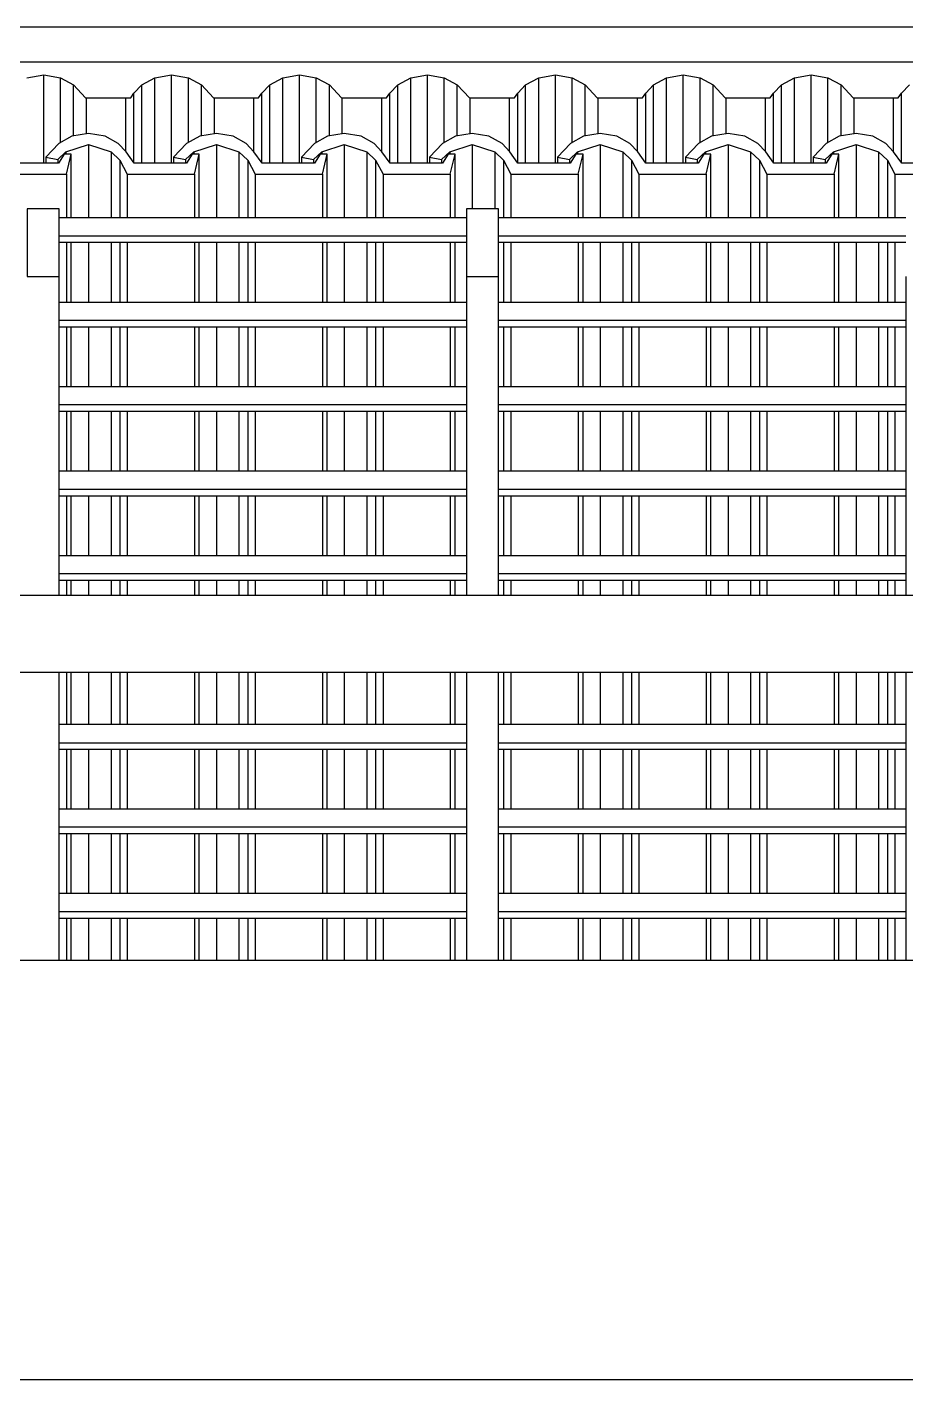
# Model space of a CAD drawing. Header units: metres. Extents: x 49 to 320, y -91 to 27.
# Drawn here: x 214.03 to 215.404, y 23.186 to 25.303 of the extents above; entities that cross this region are included whole.
import ezdxf

# ---------------------------------------------------------------- set-up
doc = ezdxf.new("R2010")
doc.units = ezdxf.units.M
doc.header["$LTSCALE"] = 0.2
for name, color, linetype in [('ARQ-___-___-VST', 9, 'Continuous'), ('ARQ-ALV-BXA', 1, 'Continuous'), ('ARQ-COB', 4, 'Continuous'), ('ARQ-FOR', 2, 'Continuous'), ('ARQ-LAJ', 12, 'Continuous')]:
    doc.layers.add(name, color=color, linetype=linetype)

msp = doc.modelspace()

# ---------------------------------------------------------------- linework, layer by layer
at = {"layer": 'ARQ-___-___-VST'}
for p, q in [((218.8259, 25.3026), (212.6559, 25.3026)), ((218.8259, 25.3026), (212.6559, 25.3026)), ((212.6559, 25.248), (218.8259, 25.248)), ((214.0298, 25.2234), (214.0559, 25.2281)), ((214.0559, 25.0897), (214.0559, 25.2281)), ((214.0559, 25.2281), (214.0821, 25.2234)), ((214.0821, 25.122), (214.0821, 25.2234)), ((214.0821, 25.2234), (214.1025, 25.2123)), ((214.1025, 25.1322), (214.1025, 25.2123)), ((214.1025, 25.2123), (214.1214, 25.192)), ((214.1971, 25.1993), (214.2094, 25.2123)), ((214.2094, 25.2123), (214.2298, 25.2234)), ((214.2094, 25.0897), (214.2094, 25.2123)), ((214.2298, 25.2234), (214.2559, 25.2281)), ((214.2298, 25.0897), (214.2298, 25.2234)), ((214.2559, 25.0897), (214.2559, 25.2281)), ((214.2559, 25.2281), (214.2821, 25.2234)), ((214.2821, 25.122), (214.2821, 25.2234)), ((214.2821, 25.2234), (214.3025, 25.2123)), ((214.3025, 25.1322), (214.3025, 25.2123)), ((214.3025, 25.2123), (214.3214, 25.192)), ((214.3971, 25.1993), (214.4094, 25.2123)), ((214.4094, 25.2123), (214.4298, 25.2234)), ((214.4094, 25.0897), (214.4094, 25.2123)), ((214.4298, 25.2234), (214.4559, 25.2281)), ((214.4298, 25.0897), (214.4298, 25.2234)), ((214.4559, 25.0897), (214.4559, 25.2281)), ((214.4559, 25.2281), (214.4821, 25.2234)), ((214.4821, 25.122), (214.4821, 25.2234)), ((214.4821, 25.2234), (214.5025, 25.2123)), ((214.5025, 25.1322), (214.5025, 25.2123)), ((214.5025, 25.2123), (214.5214, 25.192)), ((214.5971, 25.1993), (214.6094, 25.2123)), ((214.6094, 25.2123), (214.6298, 25.2234)), ((214.6094, 25.0897), (214.6094, 25.2123)), ((214.6298, 25.2234), (214.6559, 25.2281)), ((214.6298, 25.0897), (214.6298, 25.2234)), ((214.6559, 25.0897), (214.6559, 25.2281)), ((214.6559, 25.2281), (214.6821, 25.2234)), ((214.6821, 25.122), (214.6821, 25.2234)), ((214.6821, 25.2234), (214.7025, 25.2123)), ((214.7025, 25.1322), (214.7025, 25.2123)), ((214.7025, 25.2123), (214.7214, 25.192)), ((214.7971, 25.1993), (214.8094, 25.2123)), ((214.8094, 25.2123), (214.8298, 25.2234)), ((214.8094, 25.0897), (214.8094, 25.2123)), ((214.8298, 25.2234), (214.8559, 25.2281)), ((214.8298, 25.0897), (214.8298, 25.2234)), ((214.8559, 25.0897), (214.8559, 25.2281)), ((214.8559, 25.2281), (214.8821, 25.2234)), ((214.8821, 25.122), (214.8821, 25.2234)), ((214.8821, 25.2234), (214.9025, 25.2123)), ((214.9025, 25.1322), (214.9025, 25.2123)), ((214.9025, 25.2123), (214.9214, 25.192)), ((214.9971, 25.1993), (215.0094, 25.2123)), ((215.0094, 25.2123), (215.0298, 25.2234)), ((215.0094, 25.0897), (215.0094, 25.2123)), ((215.0298, 25.2234), (215.0559, 25.2281)), ((215.0298, 25.0897), (215.0298, 25.2234)), ((215.0559, 25.0897), (215.0559, 25.2281)), ((215.0559, 25.2281), (215.0821, 25.2234)), ((215.0821, 25.122), (215.0821, 25.2234)), ((215.0821, 25.2234), (215.1025, 25.2123)), ((215.1025, 25.1322), (215.1025, 25.2123)), ((215.1025, 25.2123), (215.1214, 25.192)), ((215.1971, 25.1993), (215.2094, 25.2123)), ((215.2094, 25.2123), (215.2298, 25.2234)), ((215.2094, 25.0897), (215.2094, 25.2123)), ((215.2298, 25.2234), (215.2559, 25.2281)), ((215.2298, 25.0897), (215.2298, 25.2234)), ((215.2559, 25.0897), (215.2559, 25.2281)), ((215.2559, 25.2281), (215.2821, 25.2234)), ((215.2821, 25.122), (215.2821, 25.2234)), ((215.2821, 25.2234), (215.3025, 25.2123)), ((215.3025, 25.1322), (215.3025, 25.2123)), ((215.3025, 25.2123), (215.3214, 25.192)), ((215.3971, 25.1993), (215.4094, 25.2123)), ((214.1214, 25.192), (214.1919, 25.192)), ((214.1228, 25.1358), (214.1228, 25.192)), ((214.1844, 25.1079), (214.1844, 25.192)), ((214.1919, 25.192), (214.1971, 25.1993)), ((214.1971, 25.0902), (214.1971, 25.1993)), ((214.3214, 25.192), (214.3919, 25.192)), ((214.3228, 25.1358), (214.3228, 25.192)), ((214.3844, 25.1079), (214.3844, 25.192)), ((214.3919, 25.192), (214.3971, 25.1993)), ((214.3971, 25.0902), (214.3971, 25.1993)), ((214.5214, 25.192), (214.5919, 25.192)), ((214.5228, 25.1358), (214.5228, 25.192)), ((214.5844, 25.1079), (214.5844, 25.192)), ((214.5919, 25.192), (214.5971, 25.1993)), ((214.5971, 25.0902), (214.5971, 25.1993)), ((214.7214, 25.192), (214.7919, 25.192)), ((214.7228, 25.1358), (214.7228, 25.192)), ((214.7844, 25.1079), (214.7844, 25.192)), ((214.7919, 25.192), (214.7971, 25.1993)), ((214.7971, 25.0902), (214.7971, 25.1993)), ((214.9214, 25.192), (214.9919, 25.192)), ((214.9228, 25.1358), (214.9228, 25.192)), ((214.9844, 25.1079), (214.9844, 25.192)), ((214.9919, 25.192), (214.9971, 25.1993)), ((214.9971, 25.0902), (214.9971, 25.1993)), ((215.1214, 25.192), (215.1919, 25.192)), ((215.1228, 25.1358), (215.1228, 25.192)), ((215.1844, 25.1079), (215.1844, 25.192)), ((215.1919, 25.192), (215.1971, 25.1993)), ((215.1971, 25.0902), (215.1971, 25.1993)), ((215.3214, 25.192), (215.3919, 25.192)), ((215.3228, 25.1358), (215.3228, 25.192)), ((215.3844, 25.1079), (215.3844, 25.192)), ((215.3919, 25.192), (215.3971, 25.1993)), ((215.3971, 25.0902), (215.3971, 25.1993)), ((214.0907, 25.1075), (214.0907, 25.1035)), ((214.0991, 25.004), (214.0991, 25.1035)), ((214.1259, 25.1189), (214.1259, 25.004)), ((214.1612, 25.1075), (214.1612, 25.004)), ((214.2907, 25.1075), (214.2907, 25.1035)), ((214.2991, 25.004), (214.2991, 25.1035)), ((214.3259, 25.1189), (214.3259, 25.004)), ((214.3612, 25.1075), (214.3612, 25.004)), ((214.4907, 25.1075), (214.4907, 25.1035)), ((214.4991, 25.004), (214.4991, 25.1035)), ((214.5259, 25.1189), (214.5259, 25.004)), ((214.5612, 25.1075), (214.5612, 25.004)), ((214.6907, 25.1075), (214.6907, 25.1035)), ((214.6991, 25.004), (214.6991, 25.1035)), ((214.7259, 25.1189), (214.7259, 25.0182)), ((214.7612, 25.1075), (214.7612, 25.0182)), ((214.8907, 25.1075), (214.8907, 25.1035)), ((214.8991, 25.004), (214.8991, 25.1035)), ((214.9259, 25.1189), (214.9259, 25.004)), ((214.9612, 25.1075), (214.9612, 25.004)), ((215.0907, 25.1075), (215.0907, 25.1035)), ((215.0991, 25.004), (215.0991, 25.1035)), ((215.1259, 25.1189), (215.1259, 25.004)), ((215.1612, 25.1075), (215.1612, 25.004)), ((215.2907, 25.1075), (215.2907, 25.1035)), ((215.2991, 25.004), (215.2991, 25.1035)), ((215.3259, 25.1189), (215.3259, 25.004)), ((215.3612, 25.1075), (215.3612, 25.004)), ((214.0591, 25.0988), (214.0591, 25.0897)), ((214.0778, 25.0955), (214.0778, 25.0897)), ((214.1749, 25.0945), (214.1749, 25.004)), ((214.2591, 25.0988), (214.2591, 25.0897)), ((214.2778, 25.0955), (214.2778, 25.0897)), ((214.3749, 25.0945), (214.3749, 25.004)), ((214.4591, 25.0988), (214.4591, 25.0897)), ((214.4778, 25.0955), (214.4778, 25.0897)), ((214.5749, 25.0945), (214.5749, 25.004)), ((214.6591, 25.0988), (214.6591, 25.0897)), ((214.6778, 25.0955), (214.6778, 25.0897)), ((214.7749, 25.0945), (214.7749, 25.004)), ((214.8591, 25.0988), (214.8591, 25.0897)), ((214.8778, 25.0955), (214.8778, 25.0897)), ((214.9749, 25.0945), (214.9749, 25.004)), ((215.0591, 25.0988), (215.0591, 25.0897)), ((215.0778, 25.0955), (215.0778, 25.0897)), ((215.1749, 25.0945), (215.1749, 25.004)), ((215.2591, 25.0988), (215.2591, 25.0897)), ((215.2778, 25.0955), (215.2778, 25.0897)), ((215.3749, 25.0945), (215.3749, 25.004)), ((214.0916, 25.0722), (214.0916, 25.004)), ((214.1864, 25.0722), (214.1864, 25.004)), ((214.2916, 25.0722), (214.2916, 25.004)), ((214.3864, 25.0722), (214.3864, 25.004)), ((214.4916, 25.0722), (214.4916, 25.004)), ((214.5864, 25.0722), (214.5864, 25.004)), ((214.6916, 25.0722), (214.6916, 25.004)), ((214.7864, 25.0722), (214.7864, 25.004)), ((214.8916, 25.0722), (214.8916, 25.004)), ((214.9864, 25.0722), (214.9864, 25.004)), ((215.0916, 25.0722), (215.0916, 25.004)), ((215.1864, 25.0722), (215.1864, 25.004)), ((215.2916, 25.0722), (215.2916, 25.004)), ((215.3864, 25.0722), (215.3864, 25.004)), ((214.7169, 25.004), (214.0799, 25.004)), ((215.4039, 25.004), (214.7669, 25.004)), ((214.7169, 24.9757), (214.0799, 24.9757)), ((214.0799, 24.9658), (214.7169, 24.9658)), ((214.0916, 24.9658), (214.0916, 24.8719)), ((214.0991, 24.8719), (214.0991, 24.9658)), ((214.1259, 24.9658), (214.1259, 24.8719)), ((214.1612, 24.9658), (214.1612, 24.8719)), ((214.1749, 24.9658), (214.1749, 24.8719)), ((214.1864, 24.9658), (214.1864, 24.8719)), ((214.2916, 24.9658), (214.2916, 24.8719)), ((214.2991, 24.8719), (214.2991, 24.9658)), ((214.3259, 24.9658), (214.3259, 24.8719)), ((214.3612, 24.9658), (214.3612, 24.8719)), ((214.3749, 24.9658), (214.3749, 24.8719)), ((214.3864, 24.9658), (214.3864, 24.8719)), ((214.4916, 24.9658), (214.4916, 24.8719)), ((214.4991, 24.8719), (214.4991, 24.9658)), ((214.5259, 24.9658), (214.5259, 24.8719)), ((214.5612, 24.9658), (214.5612, 24.8719)), ((214.5749, 24.9658), (214.5749, 24.8719)), ((214.5864, 24.9658), (214.5864, 24.8719)), ((214.6916, 24.9658), (214.6916, 24.8719)), ((214.6991, 24.8719), (214.6991, 24.9658)), ((215.4039, 24.9757), (214.7669, 24.9757)), ((214.7669, 24.9658), (215.4039, 24.9658)), ((214.7749, 24.9658), (214.7749, 24.8719)), ((214.7864, 24.9658), (214.7864, 24.8719)), ((214.8916, 24.9658), (214.8916, 24.8719)), ((214.8991, 24.8719), (214.8991, 24.9658)), ((214.9259, 24.9658), (214.9259, 24.8719)), ((214.9612, 24.9658), (214.9612, 24.8719)), ((214.9749, 24.9658), (214.9749, 24.8719)), ((214.9864, 24.9658), (214.9864, 24.8719)), ((215.0916, 24.9658), (215.0916, 24.8719)), ((215.0991, 24.8719), (215.0991, 24.9658)), ((215.1259, 24.9658), (215.1259, 24.8719)), ((215.1612, 24.9658), (215.1612, 24.8719)), ((215.1749, 24.9658), (215.1749, 24.8719)), ((215.1864, 24.9658), (215.1864, 24.8719)), ((215.2916, 24.9658), (215.2916, 24.8719)), ((215.2991, 24.8719), (215.2991, 24.9658)), ((215.3259, 24.9658), (215.3259, 24.8719)), ((215.3612, 24.9658), (215.3612, 24.8719)), ((215.3749, 24.9658), (215.3749, 24.8719)), ((215.3864, 24.9658), (215.3864, 24.8719)), ((214.0799, 24.4133), (214.0799, 24.9123)), ((214.7169, 24.9123), (214.7169, 24.4133)), ((214.7669, 24.4133), (214.7669, 24.9123)), ((215.4039, 24.9123), (215.4039, 24.4133)), ((214.7169, 24.8719), (214.0799, 24.8719)), ((215.4039, 24.8719), (214.7669, 24.8719)), ((214.7169, 24.8436), (214.0799, 24.8436)), ((214.0799, 24.8337), (214.7169, 24.8337)), ((214.0916, 24.8337), (214.0916, 24.7398)), ((214.0991, 24.7398), (214.0991, 24.8337)), ((214.1259, 24.8337), (214.1259, 24.7398)), ((214.1612, 24.8337), (214.1612, 24.7398)), ((214.1749, 24.8337), (214.1749, 24.7398)), ((214.1864, 24.8337), (214.1864, 24.7398)), ((214.2916, 24.8337), (214.2916, 24.7398)), ((214.2991, 24.7398), (214.2991, 24.8337)), ((214.3259, 24.8337), (214.3259, 24.7398)), ((214.3612, 24.8337), (214.3612, 24.7398)), ((214.3749, 24.8337), (214.3749, 24.7398)), ((214.3864, 24.8337), (214.3864, 24.7398)), ((214.4916, 24.8337), (214.4916, 24.7398)), ((214.4991, 24.7398), (214.4991, 24.8337)), ((214.5259, 24.8337), (214.5259, 24.7398)), ((214.5612, 24.8337), (214.5612, 24.7398)), ((214.5749, 24.8337), (214.5749, 24.7398)), ((214.5864, 24.8337), (214.5864, 24.7398)), ((214.6916, 24.8337), (214.6916, 24.7398)), ((214.6991, 24.7398), (214.6991, 24.8337)), ((215.4039, 24.8436), (214.7669, 24.8436)), ((214.7669, 24.8337), (215.4039, 24.8337)), ((214.7749, 24.8337), (214.7749, 24.7398)), ((214.7864, 24.8337), (214.7864, 24.7398)), ((214.8916, 24.8337), (214.8916, 24.7398)), ((214.8991, 24.7398), (214.8991, 24.8337)), ((214.9259, 24.8337), (214.9259, 24.7398)), ((214.9612, 24.8337), (214.9612, 24.7398)), ((214.9749, 24.8337), (214.9749, 24.7398)), ((214.9864, 24.8337), (214.9864, 24.7398)), ((215.0916, 24.8337), (215.0916, 24.7398)), ((215.0991, 24.7398), (215.0991, 24.8337)), ((215.1259, 24.8337), (215.1259, 24.7398)), ((215.1612, 24.8337), (215.1612, 24.7398)), ((215.1749, 24.8337), (215.1749, 24.7398)), ((215.1864, 24.8337), (215.1864, 24.7398)), ((215.2916, 24.8337), (215.2916, 24.7398)), ((215.2991, 24.7398), (215.2991, 24.8337)), ((215.3259, 24.8337), (215.3259, 24.7398)), ((215.3612, 24.8337), (215.3612, 24.7398)), ((215.3749, 24.8337), (215.3749, 24.7398)), ((215.3864, 24.8337), (215.3864, 24.7398)), ((214.7169, 24.7398), (214.0799, 24.7398)), ((215.4039, 24.7398), (214.7669, 24.7398)), ((214.7169, 24.7114), (214.0799, 24.7114)), ((214.0799, 24.7015), (214.7169, 24.7015)), ((214.0916, 24.7015), (214.0916, 24.6076)), ((214.0991, 24.6076), (214.0991, 24.7015)), ((214.1259, 24.7015), (214.1259, 24.6076)), ((214.1612, 24.7015), (214.1612, 24.6076)), ((214.1749, 24.7015), (214.1749, 24.6076)), ((214.1864, 24.7015), (214.1864, 24.6076)), ((214.2916, 24.7015), (214.2916, 24.6076)), ((214.2991, 24.6076), (214.2991, 24.7015)), ((214.3259, 24.7015), (214.3259, 24.6076)), ((214.3612, 24.7015), (214.3612, 24.6076)), ((214.3749, 24.7015), (214.3749, 24.6076)), ((214.3864, 24.7015), (214.3864, 24.6076)), ((214.4916, 24.7015), (214.4916, 24.6076)), ((214.4991, 24.6076), (214.4991, 24.7015)), ((214.5259, 24.7015), (214.5259, 24.6076)), ((214.5612, 24.7015), (214.5612, 24.6076)), ((214.5749, 24.7015), (214.5749, 24.6076)), ((214.5864, 24.7015), (214.5864, 24.6076)), ((214.6916, 24.7015), (214.6916, 24.6076)), ((214.6991, 24.6076), (214.6991, 24.7015)), ((215.4039, 24.7114), (214.7669, 24.7114)), ((214.7669, 24.7015), (215.4039, 24.7015)), ((214.7749, 24.7015), (214.7749, 24.6076)), ((214.7864, 24.7015), (214.7864, 24.6076)), ((214.8916, 24.7015), (214.8916, 24.6076)), ((214.8991, 24.6076), (214.8991, 24.7015)), ((214.9259, 24.7015), (214.9259, 24.6076)), ((214.9612, 24.7015), (214.9612, 24.6076)), ((214.9749, 24.7015), (214.9749, 24.6076)), ((214.9864, 24.7015), (214.9864, 24.6076)), ((215.0916, 24.7015), (215.0916, 24.6076)), ((215.0991, 24.6076), (215.0991, 24.7015)), ((215.1259, 24.7015), (215.1259, 24.6076)), ((215.1612, 24.7015), (215.1612, 24.6076)), ((215.1749, 24.7015), (215.1749, 24.6076)), ((215.1864, 24.7015), (215.1864, 24.6076)), ((215.2916, 24.7015), (215.2916, 24.6076)), ((215.2991, 24.6076), (215.2991, 24.7015)), ((215.3259, 24.7015), (215.3259, 24.6076)), ((215.3612, 24.7015), (215.3612, 24.6076)), ((215.3749, 24.7015), (215.3749, 24.6076)), ((215.3864, 24.7015), (215.3864, 24.6076)), ((214.7169, 24.6076), (214.0799, 24.6076)), ((215.4039, 24.6076), (214.7669, 24.6076)), ((214.7169, 24.5793), (214.0799, 24.5793)), ((215.4039, 24.5793), (214.7669, 24.5793)), ((214.0799, 24.5694), (214.7169, 24.5694)), ((214.0916, 24.5694), (214.0916, 24.4755)), ((214.0991, 24.4755), (214.0991, 24.5694)), ((214.1259, 24.5694), (214.1259, 24.4755)), ((214.1612, 24.5694), (214.1612, 24.4755)), ((214.1749, 24.5694), (214.1749, 24.4755)), ((214.1864, 24.5694), (214.1864, 24.4755)), ((214.2916, 24.5694), (214.2916, 24.4755)), ((214.2991, 24.4755), (214.2991, 24.5694)), ((214.3259, 24.5694), (214.3259, 24.4755)), ((214.3612, 24.5694), (214.3612, 24.4755)), ((214.3749, 24.5694), (214.3749, 24.4755)), ((214.3864, 24.5694), (214.3864, 24.4755)), ((214.4916, 24.5694), (214.4916, 24.4755)), ((214.4991, 24.4755), (214.4991, 24.5694)), ((214.5259, 24.5694), (214.5259, 24.4755)), ((214.5612, 24.5694), (214.5612, 24.4755)), ((214.5749, 24.5694), (214.5749, 24.4755)), ((214.5864, 24.5694), (214.5864, 24.4755)), ((214.6916, 24.5694), (214.6916, 24.4755)), ((214.6991, 24.4755), (214.6991, 24.5694)), ((214.7669, 24.5694), (215.4039, 24.5694)), ((214.7749, 24.5694), (214.7749, 24.4755)), ((214.7864, 24.5694), (214.7864, 24.4755)), ((214.8916, 24.5694), (214.8916, 24.4755)), ((214.8991, 24.4755), (214.8991, 24.5694)), ((214.9259, 24.5694), (214.9259, 24.4755)), ((214.9612, 24.5694), (214.9612, 24.4755)), ((214.9749, 24.5694), (214.9749, 24.4755)), ((214.9864, 24.5694), (214.9864, 24.4755)), ((215.0916, 24.5694), (215.0916, 24.4755)), ((215.0991, 24.4755), (215.0991, 24.5694)), ((215.1259, 24.5694), (215.1259, 24.4755)), ((215.1612, 24.5694), (215.1612, 24.4755)), ((215.1749, 24.5694), (215.1749, 24.4755)), ((215.1864, 24.5694), (215.1864, 24.4755)), ((215.2916, 24.5694), (215.2916, 24.4755)), ((215.2991, 24.4755), (215.2991, 24.5694)), ((215.3259, 24.5694), (215.3259, 24.4755)), ((215.3612, 24.5694), (215.3612, 24.4755)), ((215.3749, 24.5694), (215.3749, 24.4755)), ((215.3864, 24.5694), (215.3864, 24.4755)), ((214.7169, 24.4755), (214.0799, 24.4755)), ((215.4039, 24.4755), (214.7669, 24.4755)), ((214.7169, 24.4472), (214.0799, 24.4472)), ((215.4039, 24.4472), (214.7669, 24.4472)), ((214.0799, 24.4373), (214.7169, 24.4373)), ((214.0916, 24.4373), (214.0916, 24.4133)), ((214.0991, 24.4133), (214.0991, 24.4373)), ((214.1259, 24.4373), (214.1259, 24.4133)), ((214.1612, 24.4373), (214.1612, 24.4133)), ((214.1749, 24.4373), (214.1749, 24.4133)), ((214.1864, 24.4373), (214.1864, 24.4133)), ((214.2916, 24.4373), (214.2916, 24.4133)), ((214.2991, 24.4133), (214.2991, 24.4373)), ((214.3259, 24.4373), (214.3259, 24.4133)), ((214.3612, 24.4373), (214.3612, 24.4133)), ((214.3749, 24.4373), (214.3749, 24.4133)), ((214.3864, 24.4373), (214.3864, 24.4133)), ((214.4916, 24.4373), (214.4916, 24.4133)), ((214.4991, 24.4133), (214.4991, 24.4373)), ((214.5259, 24.4373), (214.5259, 24.4133)), ((214.5612, 24.4373), (214.5612, 24.4133)), ((214.5749, 24.4373), (214.5749, 24.4133)), ((214.5864, 24.4373), (214.5864, 24.4133)), ((214.6916, 24.4373), (214.6916, 24.4133)), ((214.6991, 24.4133), (214.6991, 24.4373)), ((214.7669, 24.4373), (215.4039, 24.4373)), ((214.7749, 24.4373), (214.7749, 24.4133)), ((214.7864, 24.4373), (214.7864, 24.4133)), ((214.8916, 24.4373), (214.8916, 24.4133)), ((214.8991, 24.4133), (214.8991, 24.4373)), ((214.9259, 24.4373), (214.9259, 24.4133)), ((214.9612, 24.4373), (214.9612, 24.4133)), ((214.9749, 24.4373), (214.9749, 24.4133)), ((214.9864, 24.4373), (214.9864, 24.4133)), ((215.0916, 24.4373), (215.0916, 24.4133)), ((215.0991, 24.4133), (215.0991, 24.4373)), ((215.1259, 24.4373), (215.1259, 24.4133)), ((215.1612, 24.4373), (215.1612, 24.4133)), ((215.1749, 24.4373), (215.1749, 24.4133)), ((215.1864, 24.4373), (215.1864, 24.4133)), ((215.2916, 24.4373), (215.2916, 24.4133)), ((215.2991, 24.4133), (215.2991, 24.4373)), ((215.3259, 24.4373), (215.3259, 24.4133)), ((215.3612, 24.4373), (215.3612, 24.4133)), ((215.3749, 24.4373), (215.3749, 24.4133)), ((215.3864, 24.4373), (215.3864, 24.4133)), ((218.8259, 24.4133), (213.5559, 24.4133)), ((213.5559, 24.2933), (218.8259, 24.2933)), ((214.0799, 23.842), (214.0799, 24.2933)), ((214.0916, 24.2933), (214.0916, 24.2112)), ((214.0991, 24.2112), (214.0991, 24.2933)), ((214.1259, 24.2933), (214.1259, 24.2112)), ((214.1612, 24.2933), (214.1612, 24.2112)), ((214.1749, 24.2933), (214.1749, 24.2112)), ((214.1864, 24.2933), (214.1864, 24.2112)), ((214.2916, 24.2933), (214.2916, 24.2112)), ((214.2991, 24.2112), (214.2991, 24.2933)), ((214.3259, 24.2933), (214.3259, 24.2112)), ((214.3612, 24.2933), (214.3612, 24.2112)), ((214.3749, 24.2933), (214.3749, 24.2112)), ((214.3864, 24.2933), (214.3864, 24.2112)), ((214.4916, 24.2933), (214.4916, 24.2112)), ((214.4991, 24.2112), (214.4991, 24.2933)), ((214.5259, 24.2933), (214.5259, 24.2112)), ((214.5612, 24.2933), (214.5612, 24.2112)), ((214.5749, 24.2933), (214.5749, 24.2112)), ((214.5864, 24.2933), (214.5864, 24.2112)), ((214.6916, 24.2933), (214.6916, 24.2112)), ((214.6991, 24.2112), (214.6991, 24.2933)), ((214.7169, 24.2933), (214.7169, 23.842)), ((214.7669, 23.842), (214.7669, 24.2933)), ((214.7749, 24.2933), (214.7749, 24.2112)), ((214.7864, 24.2933), (214.7864, 24.2112)), ((214.8916, 24.2933), (214.8916, 24.2112)), ((214.8991, 24.2112), (214.8991, 24.2933)), ((214.9259, 24.2933), (214.9259, 24.2112)), ((214.9612, 24.2933), (214.9612, 24.2112)), ((214.9749, 24.2933), (214.9749, 24.2112)), ((214.9864, 24.2933), (214.9864, 24.2112)), ((215.0916, 24.2933), (215.0916, 24.2112)), ((215.0991, 24.2112), (215.0991, 24.2933)), ((215.1259, 24.2933), (215.1259, 24.2112)), ((215.1612, 24.2933), (215.1612, 24.2112)), ((215.1749, 24.2933), (215.1749, 24.2112)), ((215.1864, 24.2933), (215.1864, 24.2112)), ((215.2916, 24.2933), (215.2916, 24.2112)), ((215.2991, 24.2112), (215.2991, 24.2933)), ((215.3259, 24.2933), (215.3259, 24.2112)), ((215.3612, 24.2933), (215.3612, 24.2112)), ((215.3749, 24.2933), (215.3749, 24.2112)), ((215.3864, 24.2933), (215.3864, 24.2112)), ((215.4039, 24.2933), (215.4039, 23.842)), ((214.7169, 24.2112), (214.0799, 24.2112)), ((215.4039, 24.2112), (214.7669, 24.2112)), ((214.0799, 24.1829), (214.7169, 24.1829)), ((214.0799, 24.173), (214.7169, 24.173)), ((214.0916, 24.173), (214.0916, 24.0791)), ((214.0991, 24.0791), (214.0991, 24.173)), ((214.1259, 24.173), (214.1259, 24.0791)), ((214.1612, 24.173), (214.1612, 24.0791)), ((214.1749, 24.173), (214.1749, 24.0791)), ((214.1864, 24.173), (214.1864, 24.0791)), ((214.2916, 24.173), (214.2916, 24.0791)), ((214.2991, 24.0791), (214.2991, 24.173)), ((214.3259, 24.173), (214.3259, 24.0791)), ((214.3612, 24.173), (214.3612, 24.0791)), ((214.3749, 24.173), (214.3749, 24.0791)), ((214.3864, 24.173), (214.3864, 24.0791)), ((214.4916, 24.173), (214.4916, 24.0791)), ((214.4991, 24.0791), (214.4991, 24.173)), ((214.5259, 24.173), (214.5259, 24.0791)), ((214.5612, 24.173), (214.5612, 24.0791)), ((214.5749, 24.173), (214.5749, 24.0791)), ((214.5864, 24.173), (214.5864, 24.0791)), ((214.6916, 24.173), (214.6916, 24.0791)), ((214.6991, 24.0791), (214.6991, 24.173)), ((214.7669, 24.1829), (215.4039, 24.1829)), ((214.7669, 24.173), (215.4039, 24.173)), ((214.7749, 24.173), (214.7749, 24.0791)), ((214.7864, 24.173), (214.7864, 24.0791)), ((214.8916, 24.173), (214.8916, 24.0791)), ((214.8991, 24.0791), (214.8991, 24.173)), ((214.9259, 24.173), (214.9259, 24.0791)), ((214.9612, 24.173), (214.9612, 24.0791)), ((214.9749, 24.173), (214.9749, 24.0791)), ((214.9864, 24.173), (214.9864, 24.0791)), ((215.0916, 24.173), (215.0916, 24.0791)), ((215.0991, 24.0791), (215.0991, 24.173)), ((215.1259, 24.173), (215.1259, 24.0791)), ((215.1612, 24.173), (215.1612, 24.0791)), ((215.1749, 24.173), (215.1749, 24.0791)), ((215.1864, 24.173), (215.1864, 24.0791)), ((215.2916, 24.173), (215.2916, 24.0791)), ((215.2991, 24.0791), (215.2991, 24.173)), ((215.3259, 24.173), (215.3259, 24.0791)), ((215.3612, 24.173), (215.3612, 24.0791)), ((215.3749, 24.173), (215.3749, 24.0791)), ((215.3864, 24.173), (215.3864, 24.0791)), ((214.7169, 24.0791), (214.0799, 24.0791)), ((215.4039, 24.0791), (214.7669, 24.0791)), ((214.7169, 24.0507), (214.0799, 24.0507)), ((215.4039, 24.0507), (214.7669, 24.0507)), ((214.0799, 24.0408), (214.7169, 24.0408)), ((214.0916, 24.0408), (214.0916, 23.9469)), ((214.0991, 23.9469), (214.0991, 24.0408)), ((214.1259, 24.0408), (214.1259, 23.9469)), ((214.1612, 24.0408), (214.1612, 23.9469)), ((214.1749, 24.0408), (214.1749, 23.9469)), ((214.1864, 24.0408), (214.1864, 23.9469)), ((214.2916, 24.0408), (214.2916, 23.9469)), ((214.2991, 23.9469), (214.2991, 24.0408)), ((214.3259, 24.0408), (214.3259, 23.9469)), ((214.3612, 24.0408), (214.3612, 23.9469)), ((214.3749, 24.0408), (214.3749, 23.9469)), ((214.3864, 24.0408), (214.3864, 23.9469)), ((214.4916, 24.0408), (214.4916, 23.9469)), ((214.4991, 23.9469), (214.4991, 24.0408)), ((214.5259, 24.0408), (214.5259, 23.9469)), ((214.5612, 24.0408), (214.5612, 23.9469)), ((214.5749, 24.0408), (214.5749, 23.9469)), ((214.5864, 24.0408), (214.5864, 23.9469)), ((214.6916, 24.0408), (214.6916, 23.9469)), ((214.6991, 23.9469), (214.6991, 24.0408)), ((214.7669, 24.0408), (215.4039, 24.0408)), ((214.7749, 24.0408), (214.7749, 23.9469)), ((214.7864, 24.0408), (214.7864, 23.9469)), ((214.8916, 24.0408), (214.8916, 23.9469)), ((214.8991, 23.9469), (214.8991, 24.0408)), ((214.9259, 24.0408), (214.9259, 23.9469)), ((214.9612, 24.0408), (214.9612, 23.9469)), ((214.9749, 24.0408), (214.9749, 23.9469)), ((214.9864, 24.0408), (214.9864, 23.9469)), ((215.0916, 24.0408), (215.0916, 23.9469)), ((215.0991, 23.9469), (215.0991, 24.0408)), ((215.1259, 24.0408), (215.1259, 23.9469)), ((215.1612, 24.0408), (215.1612, 23.9469)), ((215.1749, 24.0408), (215.1749, 23.9469)), ((215.1864, 24.0408), (215.1864, 23.9469)), ((215.2916, 24.0408), (215.2916, 23.9469)), ((215.2991, 23.9469), (215.2991, 24.0408)), ((215.3259, 24.0408), (215.3259, 23.9469)), ((215.3612, 24.0408), (215.3612, 23.9469)), ((215.3749, 24.0408), (215.3749, 23.9469)), ((215.3864, 24.0408), (215.3864, 23.9469)), ((214.7169, 23.9469), (214.0799, 23.9469)), ((215.4039, 23.9469), (214.7669, 23.9469)), ((214.7169, 23.9186), (214.0799, 23.9186)), ((215.4039, 23.9186), (214.7669, 23.9186)), ((214.0799, 23.9087), (214.7169, 23.9087)), ((214.0916, 23.9087), (214.0916, 23.842)), ((214.0991, 23.842), (214.0991, 23.9087)), ((214.1259, 23.9087), (214.1259, 23.842)), ((214.1612, 23.9087), (214.1612, 23.842)), ((214.1749, 23.9087), (214.1749, 23.842)), ((214.1864, 23.9087), (214.1864, 23.842)), ((214.2916, 23.9087), (214.2916, 23.842)), ((214.2991, 23.842), (214.2991, 23.9087)), ((214.3259, 23.9087), (214.3259, 23.842)), ((214.3612, 23.9087), (214.3612, 23.842)), ((214.3749, 23.9087), (214.3749, 23.842)), ((214.3864, 23.9087), (214.3864, 23.842)), ((214.4916, 23.9087), (214.4916, 23.842)), ((214.4991, 23.842), (214.4991, 23.9087)), ((214.5259, 23.9087), (214.5259, 23.842)), ((214.5612, 23.9087), (214.5612, 23.842)), ((214.5749, 23.9087), (214.5749, 23.842)), ((214.5864, 23.9087), (214.5864, 23.842)), ((214.6916, 23.9087), (214.6916, 23.842)), ((214.6991, 23.842), (214.6991, 23.9087)), ((214.7669, 23.9087), (215.4039, 23.9087)), ((214.7749, 23.9087), (214.7749, 23.842)), ((214.7864, 23.9087), (214.7864, 23.842)), ((214.8916, 23.9087), (214.8916, 23.842)), ((214.8991, 23.842), (214.8991, 23.9087)), ((214.9259, 23.9087), (214.9259, 23.842)), ((214.9612, 23.9087), (214.9612, 23.842)), ((214.9749, 23.9087), (214.9749, 23.842)), ((214.9864, 23.9087), (214.9864, 23.842)), ((215.0916, 23.9087), (215.0916, 23.842)), ((215.0991, 23.842), (215.0991, 23.9087)), ((215.1259, 23.9087), (215.1259, 23.842)), ((215.1612, 23.9087), (215.1612, 23.842)), ((215.1749, 23.9087), (215.1749, 23.842)), ((215.1864, 23.9087), (215.1864, 23.842)), ((215.2916, 23.9087), (215.2916, 23.842)), ((215.2991, 23.842), (215.2991, 23.9087)), ((215.3259, 23.9087), (215.3259, 23.842)), ((215.3612, 23.9087), (215.3612, 23.842)), ((215.3749, 23.9087), (215.3749, 23.842)), ((215.3864, 23.9087), (215.3864, 23.842))]:
    msp.add_line(p, q, dxfattribs=at)
at = {"layer": 'ARQ-ALV-BXA'}
msp.add_line((218.8259, 23.842), (213.5559, 23.842), dxfattribs=at)
at = {"layer": 'ARQ-COB'}
for p, q in [((214.0998, 25.1317), (214.0794, 25.1205)), ((214.1259, 25.1363), (214.0998, 25.1317)), ((214.1521, 25.1317), (214.1259, 25.1363)), ((214.1725, 25.1205), (214.1521, 25.1317)), ((214.2998, 25.1317), (214.2794, 25.1205)), ((214.3259, 25.1363), (214.2998, 25.1317)), ((214.3521, 25.1317), (214.3259, 25.1363)), ((214.3725, 25.1205), (214.3521, 25.1317)), ((214.4998, 25.1317), (214.4794, 25.1205)), ((214.5259, 25.1363), (214.4998, 25.1317)), ((214.5521, 25.1317), (214.5259, 25.1363)), ((214.5725, 25.1205), (214.5521, 25.1317)), ((214.6998, 25.1317), (214.6794, 25.1205)), ((214.7259, 25.1363), (214.6998, 25.1317)), ((214.7521, 25.1317), (214.7259, 25.1363)), ((214.7725, 25.1205), (214.7521, 25.1317)), ((214.8998, 25.1317), (214.8794, 25.1205)), ((214.9259, 25.1363), (214.8998, 25.1317)), ((214.9521, 25.1317), (214.9259, 25.1363)), ((214.9725, 25.1205), (214.9521, 25.1317)), ((215.0998, 25.1317), (215.0794, 25.1205)), ((215.1259, 25.1363), (215.0998, 25.1317)), ((215.1521, 25.1317), (215.1259, 25.1363)), ((215.1725, 25.1205), (215.1521, 25.1317)), ((215.2998, 25.1317), (215.2794, 25.1205)), ((215.3259, 25.1363), (215.2998, 25.1317)), ((215.3521, 25.1317), (215.3259, 25.1363)), ((215.3725, 25.1205), (215.3521, 25.1317)), ((214.0794, 25.1205), (214.0591, 25.0988)), ((214.0778, 25.0955), (214.0907, 25.1075)), ((214.0881, 25.1035), (214.0792, 25.0897)), ((214.0991, 25.1035), (214.0881, 25.1035)), ((214.0907, 25.1075), (214.1259, 25.1189)), ((214.0916, 25.0722), (214.0991, 25.1035)), ((214.1259, 25.1189), (214.1612, 25.1075)), ((214.1612, 25.1075), (214.1749, 25.0945)), ((214.1847, 25.1075), (214.1725, 25.1205)), ((214.1974, 25.0897), (214.1847, 25.1075)), ((214.2794, 25.1205), (214.2591, 25.0988)), ((214.2778, 25.0955), (214.2907, 25.1075)), ((214.2881, 25.1035), (214.2792, 25.0897)), ((214.2991, 25.1035), (214.2881, 25.1035)), ((214.2907, 25.1075), (214.3259, 25.1189)), ((214.2916, 25.0722), (214.2991, 25.1035)), ((214.3259, 25.1189), (214.3612, 25.1075)), ((214.3612, 25.1075), (214.3749, 25.0945)), ((214.3847, 25.1075), (214.3725, 25.1205)), ((214.3974, 25.0897), (214.3847, 25.1075)), ((214.4794, 25.1205), (214.4591, 25.0988)), ((214.4778, 25.0955), (214.4907, 25.1075)), ((214.4881, 25.1035), (214.4792, 25.0897)), ((214.4991, 25.1035), (214.4881, 25.1035)), ((214.4907, 25.1075), (214.5259, 25.1189)), ((214.4916, 25.0722), (214.4991, 25.1035)), ((214.5259, 25.1189), (214.5612, 25.1075)), ((214.5612, 25.1075), (214.5749, 25.0945)), ((214.5847, 25.1075), (214.5725, 25.1205)), ((214.5974, 25.0897), (214.5847, 25.1075)), ((214.6794, 25.1205), (214.6591, 25.0988)), ((214.6778, 25.0955), (214.6907, 25.1075)), ((214.6881, 25.1035), (214.6792, 25.0897)), ((214.6991, 25.1035), (214.6881, 25.1035)), ((214.6907, 25.1075), (214.7259, 25.1189)), ((214.6916, 25.0722), (214.6991, 25.1035)), ((214.7259, 25.1189), (214.7612, 25.1075)), ((214.7612, 25.1075), (214.7749, 25.0945)), ((214.7847, 25.1075), (214.7725, 25.1205)), ((214.7974, 25.0897), (214.7847, 25.1075)), ((214.8794, 25.1205), (214.8591, 25.0988)), ((214.8778, 25.0955), (214.8907, 25.1075)), ((214.8881, 25.1035), (214.8792, 25.0897)), ((214.8991, 25.1035), (214.8881, 25.1035)), ((214.8907, 25.1075), (214.9259, 25.1189)), ((214.8916, 25.0722), (214.8991, 25.1035)), ((214.9259, 25.1189), (214.9612, 25.1075)), ((214.9612, 25.1075), (214.9749, 25.0945)), ((214.9847, 25.1075), (214.9725, 25.1205)), ((214.9974, 25.0897), (214.9847, 25.1075)), ((215.0794, 25.1205), (215.0591, 25.0988)), ((215.0778, 25.0955), (215.0907, 25.1075)), ((215.0881, 25.1035), (215.0792, 25.0897)), ((215.0991, 25.1035), (215.0881, 25.1035)), ((215.0907, 25.1075), (215.1259, 25.1189)), ((215.0916, 25.0722), (215.0991, 25.1035)), ((215.1259, 25.1189), (215.1612, 25.1075)), ((215.1612, 25.1075), (215.1749, 25.0945)), ((215.1847, 25.1075), (215.1725, 25.1205)), ((215.1974, 25.0897), (215.1847, 25.1075)), ((215.2794, 25.1205), (215.2591, 25.0988)), ((215.2778, 25.0955), (215.2907, 25.1075)), ((215.2881, 25.1035), (215.2792, 25.0897)), ((215.2991, 25.1035), (215.2881, 25.1035)), ((215.2907, 25.1075), (215.3259, 25.1189)), ((215.2916, 25.0722), (215.2991, 25.1035)), ((215.3259, 25.1189), (215.3612, 25.1075)), ((215.3612, 25.1075), (215.3749, 25.0945)), ((215.3847, 25.1075), (215.3725, 25.1205)), ((215.3974, 25.0897), (215.3847, 25.1075)), ((214.0792, 25.0897), (213.9974, 25.0897)), ((214.0591, 25.0988), (214.0778, 25.0955)), ((214.1749, 25.0945), (214.1864, 25.0722)), ((214.2792, 25.0897), (214.1974, 25.0897)), ((214.2591, 25.0988), (214.2778, 25.0955)), ((214.3749, 25.0945), (214.3864, 25.0722)), ((214.4792, 25.0897), (214.3974, 25.0897)), ((214.4591, 25.0988), (214.4778, 25.0955)), ((214.5749, 25.0945), (214.5864, 25.0722)), ((214.6792, 25.0897), (214.5974, 25.0897)), ((214.6591, 25.0988), (214.6778, 25.0955)), ((214.7749, 25.0945), (214.7864, 25.0722)), ((214.8792, 25.0897), (214.7974, 25.0897)), ((214.8591, 25.0988), (214.8778, 25.0955)), ((214.9749, 25.0945), (214.9864, 25.0722)), ((215.0792, 25.0897), (214.9974, 25.0897)), ((215.0591, 25.0988), (215.0778, 25.0955)), ((215.1749, 25.0945), (215.1864, 25.0722)), ((215.2792, 25.0897), (215.1974, 25.0897)), ((215.2591, 25.0988), (215.2778, 25.0955)), ((215.3749, 25.0945), (215.3864, 25.0722)), ((215.4792, 25.0897), (215.3974, 25.0897)), ((213.9864, 25.0722), (214.0916, 25.0722)), ((214.1864, 25.0722), (214.2916, 25.0722)), ((214.3864, 25.0722), (214.4916, 25.0722)), ((214.5864, 25.0722), (214.6916, 25.0722)), ((214.7864, 25.0722), (214.8916, 25.0722)), ((214.9864, 25.0722), (215.0916, 25.0722)), ((215.1864, 25.0722), (215.2916, 25.0722)), ((215.3864, 25.0722), (215.4916, 25.0722))]:
    msp.add_line(p, q, dxfattribs=at)
at = {"layer": 'ARQ-FOR'}
for p, q in [((214.0299, 25.0182), (214.0299, 24.9123)), ((214.0799, 25.0182), (214.0299, 25.0182)), ((214.0799, 24.9123), (214.0799, 25.0182)), ((214.7169, 25.0182), (214.7169, 24.9123)), ((214.7669, 25.0182), (214.7169, 25.0182)), ((214.7669, 24.9123), (214.7669, 25.0182)), ((214.0299, 24.9123), (214.0799, 24.9123)), ((214.7169, 24.9123), (214.7669, 24.9123))]:
    msp.add_line(p, q, dxfattribs=at)
at = {"layer": 'ARQ-LAJ'}
msp.add_line((218.8259, 23.186), (213.5559, 23.186), dxfattribs=at)

doc.saveas('drawing.dxf')
